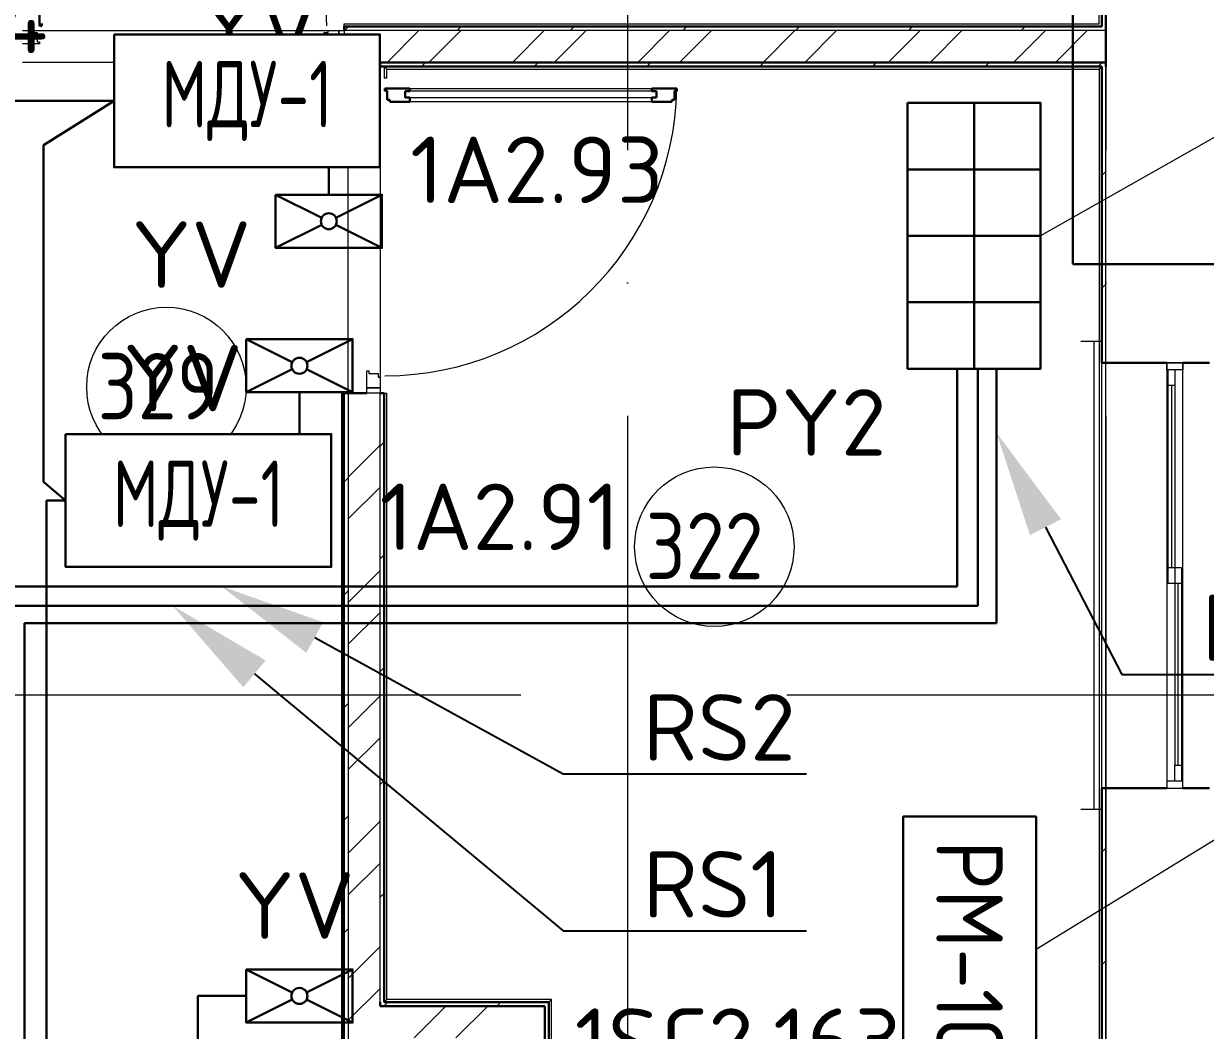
# Model space of a CAD drawing. Header units: millimetres. Extents: x -1073752 to 1436911, y -1379358 to 94781.
# Drawn here: x -1024725 to -1020279, y -1090949 to -1087162 of the extents above; entities that cross this region are included whole.
import ezdxf
from ezdxf import colors
from ezdxf.entities.mleader import LeaderData, LeaderLine
from ezdxf.enums import TextEntityAlignment as Align
from ezdxf.math import Vec2, Vec3

# ---------------------------------------------------------------- set-up
doc = ezdxf.new("R2010")
doc.units = ezdxf.units.MM
doc.set_wipeout_variables(frame=1)
doc.linetypes.add('ADSK_Линия сетки', pattern=[25, 20, -2.5, 0, -2.5])
for name, color, linetype, lineweight in [('_ Окна', 7, 'Continuous', 9), ('RC-Выноски', 7, 'Continuous', 0), ('RC-Дымоудаление', 1, 'Continuous', 30), ('RC-Приборы_управления_и_блоки_индикации', 1, 'Continuous', 30), ('RC-Прочее_оборудование', 1, 'Continuous', 30), ('Двери', 252, 'Continuous', 9), ('лс', 5, 'Continuous', 30), ('Марки помещений', 7, 'Continuous', 20), ('Ограждение', 252, 'Continuous', 9), ('Окна', 7, 'Continuous', 9), ('Оси', 252, 'Continuous', 9), ('Стены внутренние', 7, 'Continuous', 18), ('Стены наружные', 7, 'Continuous', 18), ('Стены штриховка', 7, 'Continuous', 9)]:
    doc.layers.add(name, color=color, linetype=linetype, lineweight=lineweight)
doc.layers.add('RC-Позиционные_обозначения', color=7, linetype='Continuous')
doc.layers.add('RC-Таблицы', color=7, linetype='Continuous')
doc.layers.add('Двери открывание', color=7, linetype='Continuous', lineweight=9, true_color=0xc0c0c0)
doc.styles.add('GOST Common_2', font='', dxfattribs={"width": 0.9, "height": 250})
doc.styles.add('ICOCPEUR', font='isocpeur.ttf', dxfattribs={"height": 250})
doc.styles.add('ISOCPEUR', font='isocpeur.ttf', dxfattribs={"height": 250})
doc.styles.add('RubezhCAD', font='isocpeur.ttf')
doc.styles.get("Standard").update_dxf_attribs({"font": 'arial.ttf'})
doc.styles.get('GOST Common_2').set_extended_font_data('GOST type B')

# ---------------------------------------------------------------- blocks, each defined once
blk = doc.blocks.new('3 этаж')
at = {"layer": '_ Окна', "color": 251, "lineweight": 18, "true_color": 0x636466}
for p, q in [((281225.8, 24760.6), (281225.8, 24786.6)), ((281225.8, 24786.6), (281285.8, 24786.6)), ((281285.8, 24786.6), (281285.8, 24760.6)), ((281285.8, 24760.6), (281225.8, 24760.6)), ((281230.8, 24700.6), (281230.8, 24760.6)), ((281255.8, 24760.6), (281255.8, 24700.6)), ((281255.8, 24700.6), (281230.8, 24700.6)), ((281230.8, 23956.6), (281230.8, 24016.6)), ((281230.8, 24016.6), (281280.8, 24016.6)), ((281255.8, 24016.6), (281255.8, 23956.6)), ((281280.8, 24016.6), (281280.8, 23956.6)), ((281280.8, 23956.6), (281230.8, 23956.6)), ((281255.8, 23212.6), (281255.8, 23272.6)), ((281255.8, 23272.6), (281280.8, 23272.6)), ((281280.8, 23272.6), (281280.8, 23212.6)), ((281285.8, 23212.6), (281225.8, 23212.6)), ((281225.8, 23212.6), (281225.8, 23186.6)), ((281285.8, 23186.6), (281285.8, 23212.6)), ((281225.8, 23186.6), (281285.8, 23186.6))]:
    blk.add_line(p, q, dxfattribs=at)
at = {"layer": '_ Окна', "color": 251, "true_color": 0x636466}
for p, q in [((281225.8, 24786.6), (281285.8, 24786.6)), ((281243.3, 24700.6), (281243.3, 24016.6)), ((281268.3, 23272.6), (281268.3, 23956.6)), ((281225.8, 23186.6), (281285.8, 23186.6))]:
    blk.add_line(p, q, dxfattribs=at)
at = {"layer": 'Двери', "color": 251, "lineweight": 30, "true_color": 0x636466}
for p, q in [((276984.8, 26054.6), (276984.8, 26148.6)), ((276992.8, 26054.6), (276984.8, 26054.6)), ((276992.8, 26063.6), (276992.8, 26054.6)), ((278283.8, 25817.9), (278377.8, 25817.9)), ((278283.8, 25809.9), (278283.8, 25817.9)), ((278292.8, 25809.9), (278283.8, 25809.9)), ((278292.8, 25775.9), (278292.8, 25809.9)), ((278359.8, 25808.9), (278377.8, 25808.9)), ((278359.8, 25784.9), (278359.8, 25808.9)), ((278377.8, 25808.9), (278377.8, 25817.9)), ((279287.8, 25817.9), (279381.8, 25817.9)), ((279287.8, 25808.9), (279287.8, 25817.9)), ((279305.8, 25808.9), (279287.8, 25808.9)), ((279305.8, 25784.9), (279305.8, 25808.9)), ((279372.8, 25809.9), (279372.8, 25775.9)), ((279381.8, 25809.9), (279372.8, 25809.9)), ((279381.8, 25817.9), (279381.8, 25809.9)), ((278301.8, 25775.9), (278292.8, 25775.9)), ((278301.8, 25767.9), (278301.8, 25775.9)), ((278377.8, 25767.9), (278301.8, 25767.9)), ((278377.8, 25784.9), (278359.8, 25784.9)), ((278377.8, 25767.9), (278377.8, 25784.9)), ((279287.8, 25784.9), (279305.8, 25784.9)), ((279287.8, 25767.9), (279287.8, 25784.9)), ((279363.8, 25767.9), (279287.8, 25767.9)), ((279363.8, 25775.9), (279363.8, 25767.9)), ((279372.8, 25775.9), (279363.8, 25775.9))]:
    blk.add_line(p, q, dxfattribs=at)
at = {"layer": 'Двери', "color": 251, "true_color": 0x636466}
for p, q in [((276920.8, 26036.6), (276961.8, 26036.6)), ((276961.8, 26036.6), (276961.8, 26028.6)), ((276961.8, 26028.6), (276975.8, 26028.6)), ((276975.8, 26028.6), (276975.8, 25994.6)), ((278055.8, 26028.6), (278069.8, 26028.6)), ((278055.8, 25994.6), (278055.8, 26028.6)), ((278069.8, 26028.6), (278069.8, 26036.6)), ((278069.8, 26036.6), (278110.8, 26036.6)), ((278110.8, 26036.6), (278130.8, 26036.6)), ((278110.8, 25986.6), (278110.8, 26036.6)), ((278110.8, 26036.6), (278110.8, 25986.6)), ((278130.8, 26036.6), (278130.8, 25986.6)), ((276984.8, 25986.6), (276920.8, 25986.6)), ((276975.8, 25994.6), (276984.8, 25994.6)), ((276984.8, 25994.6), (276984.8, 25986.6)), ((278046.8, 25994.6), (278055.8, 25994.6)), ((278046.8, 25986.6), (278046.8, 25994.6)), ((278110.8, 25986.6), (278046.8, 25986.6)), ((278130.8, 25986.6), (278110.8, 25986.6)), ((278215.8, 25881.9), (278215.8, 25901.9)), ((278215.8, 25901.9), (278265.8, 25901.9)), ((278265.8, 25881.9), (278215.8, 25881.9)), ((278215.8, 25881.9), (278265.8, 25881.9)), ((278215.8, 25817.9), (278215.8, 25881.9)), ((278265.8, 25901.9), (278265.8, 25881.9)), ((278265.8, 25881.9), (278265.8, 25840.9)), ((278257.8, 25840.9), (278257.8, 25826.9)), ((278265.8, 25840.9), (278257.8, 25840.9)), ((278223.8, 25817.9), (278215.8, 25817.9)), ((278223.8, 25826.9), (278223.8, 25817.9)), ((278257.8, 25826.9), (278223.8, 25826.9)), ((278359.8, 25808.9), (278359.8, 25784.9)), ((279305.8, 25808.9), (278359.8, 25808.9)), ((278377.8, 25817.9), (279287.8, 25817.9)), ((279305.8, 25784.9), (279305.8, 25808.9)), ((278359.8, 25784.9), (279305.8, 25784.9)), ((279287.8, 25767.9), (278377.8, 25767.9)), ((280980.8, 24866.6), (280901.3, 24866.6)), ((280950.8, 24866.6), (280950.8, 23106.6)), ((278215.8, 24755.9), (278223.8, 24755.9)), ((278215.8, 24691.9), (278215.8, 24755.9)), ((278223.8, 24755.9), (278223.8, 24746.9)), ((278223.8, 24746.9), (278257.8, 24746.9)), ((278257.8, 24746.9), (278257.8, 24732.9)), ((278257.8, 24732.9), (278265.8, 24732.9)), ((278265.8, 24732.9), (278265.8, 24691.9)), ((278215.8, 24691.9), (278265.8, 24691.9)), ((278215.8, 24671.9), (278215.8, 24691.9)), ((278265.8, 24691.9), (278215.8, 24691.9)), ((278265.8, 24691.9), (278265.8, 24671.9)), ((278265.8, 24671.9), (278215.8, 24671.9)), ((280980.8, 23106.6), (280901.3, 23106.6))]:
    blk.add_line(p, q, dxfattribs=at)
at = {"layer": 'Двери открывание', "color": 251, "true_color": 0x636466}
for centre, start, end in [((276966.8, 26054.6), 0, 89.0607), ((278283.8, 25835.9), 270, 359.0607)]:
    blk.add_arc(centre, 1098, start, end, dxfattribs=at)
at = {"layer": 'Марки помещений', "color": 251, "true_color": 0x636466}
for centre in [(277461.8, 24695.7), (279523.1, 24094.8)]:
    blk.add_circle(centre, 300, dxfattribs=at)
at = {"layer": 'Ограждение', "color": 251, "true_color": 0x636466}
for p, q in [((280970.8, 26061.6), (280970.8, 27086.1)), ((278130.8, 26061.6), (280970.8, 26061.6)), ((278130.8, 26051.6), (278130.8, 26061.6)), ((278290.8, 25891.6), (278280.8, 25901.6)), ((278280.8, 25901.6), (278280.8, 25856.9)), ((278290.8, 25856.9), (278290.8, 25891.6)), ((278290.8, 25891.6), (280970.8, 25891.6)), ((280970.8, 25891.6), (280980.8, 25901.6)), ((280970.8, 25891.6), (280970.8, 21841.6)), ((278290.8, 25856.9), (278280.8, 25856.9)), ((278120.8, 24671.9), (278125.8, 24671.9)), ((278120.8, 24671.9), (278120.8, 19666.6)), ((278280.8, 24671.9), (278290.8, 24671.9)), ((278290.8, 22391.6), (278290.8, 24671.9)), ((278290.8, 22391.6), (278280.8, 22381.6)), ((278910.8, 22391.6), (278290.8, 22391.6)), ((278910.8, 22391.6), (278900.8, 22381.6)), ((278910.8, 20271.6), (278910.8, 22391.6))]:
    blk.add_line(p, q, dxfattribs=at)
at = {"layer": 'Окна', "color": 251, "true_color": 0x636466}
for p, q in [((281285.8, 24786.6), (281225.8, 24786.6)), ((281225.8, 24786.6), (281225.8, 23186.6)), ((281285.8, 23186.6), (281285.8, 24786.6)), ((281230.8, 24016.6), (281230.8, 24700.6)), ((281255.8, 24700.6), (281255.8, 24016.6)), ((281255.8, 23956.6), (281255.8, 23272.6)), ((281280.8, 23956.6), (281280.8, 23272.6)), ((281225.8, 23186.6), (281285.8, 23186.6))]:
    blk.add_line(p, q, dxfattribs=at)
at = {"layer": 'Оси', "color": 251, "linetype": 'ADSK_Линия сетки', "ltscale": 200, "true_color": 0x636466}
for p, q in [((279195.8, 34587.2), (279195.8, -31389.6)), ((280995.8, 34587.2), (280995.8, -31389.6)), ((308795.8, 23536.6), (237073.5, 23536.6))]:
    blk.add_line(p, q, dxfattribs=at)
at = {"layer": 'Стены внутренние', "color": 251, "true_color": 0x636466}
blk.add_line((280995.8, 23186.6), (280995.8, 25901.6), dxfattribs=at)
at = {"layer": 'Стены внутренние', "color": 251, "lineweight": 30, "true_color": 0x636466}
for p, q in [((281225.8, 24786.6), (280995.8, 24786.6)), ((281385.8, 24786.6), (281285.8, 24786.6)), ((281225.8, 23186.6), (280995.8, 23186.6)), ((281385.8, 23186.6), (281285.8, 23186.6))]:
    blk.add_line(p, q, dxfattribs=at)
at = {"layer": 'Стены наружные', "color": 251, "lineweight": 30, "true_color": 0x636466}
for p, q in [((280980.8, 26051.6), (280980.8, 29221.6)), ((280995.8, 29236.6), (280995.8, 25901.6)), ((280980.8, 26051.6), (278130.8, 26051.6)), ((278130.8, 26051.6), (278130.8, 26036.6)), ((278130.8, 25901.9), (278130.8, 25986.6)), ((278145.8, 25916.6), (278130.8, 25916.6)), ((278130.8, 25901.9), (278215.8, 25901.9)), ((278265.8, 25916.6), (278265.8, 25901.9)), ((280995.8, 25916.6), (278265.8, 25916.6)), ((280980.8, 25901.6), (278265.8, 25901.6)), ((280980.8, 25901.6), (280980.8, 24786.6)), ((280980.8, 24786.6), (280995.8, 24786.6)), ((278125.8, 24671.9), (278215.8, 24671.9)), ((278125.8, 24671.9), (278125.8, 19651.6)), ((278280.8, 24671.9), (278265.8, 24671.9)), ((278280.8, 22381.6), (278280.8, 24671.9)), ((280980.8, 21831.6), (280980.8, 23186.6)), ((280980.8, 23186.6), (280995.8, 23186.6)), ((278265.8, 22381.6), (278265.8, 22366.6)), ((278265.8, 22366.6), (278885.8, 22366.6)), ((278280.8, 22381.6), (278900.8, 22381.6)), ((278885.8, 22227.6), (278885.8, 22366.6)), ((278900.8, 22381.6), (278900.8, 20261.6))]:
    blk.add_line(p, q, dxfattribs=at)
at = {"layer": 'Стены наружные', "color": 251, "true_color": 0x636466}
for p, q in [((276961.8, 26036.6), (278069.8, 26036.6)), ((278130.8, 25916.6), (276920.8, 25916.6)), ((278145.8, 24671.9), (278145.8, 25901.9)), ((278265.8, 25840.9), (278265.8, 24732.9)), ((280980.8, 23186.6), (280980.8, 24786.6)), ((280995.8, 21816.6), (280995.8, 23186.6))]:
    blk.add_line(p, q, dxfattribs=at)
at = {"layer": 'Стены наружные', "color": 251, "linetype": 'Continuous', "lineweight": 9, "true_color": 0x636466}
for p, q in [((278131.8, 26036.6), (278146.8, 26051.6)), ((278291.8, 25916.6), (278411.8, 26036.6)), ((278448.9, 25916.6), (278568.9, 26036.6)), ((278556, 26036.6), (278571, 26051.6)), ((278763.2, 25916.6), (278883.2, 26036.6)), ((278920.4, 25916.6), (279040.4, 26036.6)), ((278980.3, 26036.6), (278995.3, 26051.6)), ((279234.7, 25916.6), (279354.7, 26036.6)), ((279391.9, 25916.6), (279511.9, 26036.6)), ((279404.6, 26036.6), (279419.6, 26051.6)), ((279706.2, 25916.6), (279826.2, 26036.6)), ((279828.8, 26036.6), (279843.8, 26051.6)), ((279863.3, 25916.6), (279983.3, 26036.6)), ((280177.6, 25916.6), (280297.6, 26036.6)), ((280253.1, 26036.6), (280268.1, 26051.6)), ((280334.8, 25916.6), (280454.8, 26036.6)), ((280649.1, 25916.6), (280769.1, 26036.6)), ((280677.4, 26036.6), (280692.4, 26051.6)), ((280806.3, 25916.6), (280926.3, 26036.6)), ((278421, 25901.6), (278436, 25916.6)), ((278845.3, 25901.6), (278860.3, 25916.6)), ((279269.6, 25901.6), (279284.6, 25916.6)), ((279693.8, 25901.6), (279708.8, 25916.6)), ((280118.1, 25901.6), (280133.1, 25916.6)), ((280542.4, 25901.6), (280557.4, 25916.6)), ((280966.6, 25901.6), (280981.6, 25916.6)), ((280980.8, 25491.5), (280995.8, 25506.5)), ((280980.8, 25067.2), (280995.8, 25082.2)), ((278145.8, 24670.5), (278147.2, 24671.9)), ((278125.8, 24616.4), (278130.8, 24621.4)), ((278125.8, 24545.6), (278130.8, 24550.6)), ((278125.8, 24474.9), (278130.8, 24479.9)), ((278145.8, 24356.2), (278265.8, 24476.2)), ((278265.8, 24473.5), (278280.8, 24488.5)), ((278125.8, 24404.2), (278130.8, 24409.2)), ((278125.8, 24333.5), (278130.8, 24338.5)), ((278130.8, 24338.5), (278145.8, 24353.5)), ((278145.8, 24199), (278265.8, 24319)), ((278125.8, 24262.8), (278130.8, 24267.8)), ((278125.8, 24192.1), (278130.8, 24197.1)), ((278125.8, 24121.4), (278130.8, 24126.4)), ((278125.8, 24050.7), (278130.8, 24055.7)), ((278265.8, 24049.2), (278280.8, 24064.2)), ((278125.8, 23980), (278130.8, 23985)), ((278145.8, 23884.7), (278265.8, 24004.7)), ((278130.8, 23914.2), (278145.8, 23929.2)), ((278125.8, 23909.2), (278130.8, 23914.2)), ((278125.8, 23838.5), (278130.8, 23843.5)), ((278145.8, 23727.5), (278265.8, 23847.5)), ((278125.8, 23767.8), (278130.8, 23772.8)), ((278125.8, 23697.1), (278130.8, 23702.1)), ((278125.8, 23626.4), (278130.8, 23631.4)), ((278265.8, 23625), (278280.8, 23640)), ((278125.8, 23555.7), (278130.8, 23560.7)), ((278145.8, 23413.2), (278265.8, 23533.2)), ((278125.8, 23485), (278130.8, 23490)), ((278130.8, 23490), (278145.8, 23505)), ((278125.8, 23414.3), (278130.8, 23419.3)), ((278125.8, 23343.6), (278130.8, 23348.6)), ((278145.8, 23256.1), (278265.8, 23376.1)), ((278125.8, 23272.9), (278130.8, 23277.9)), ((278125.8, 23202.1), (278130.8, 23207.1)), ((278265.8, 23200.7), (278280.8, 23215.7)), ((278125.8, 23131.4), (278130.8, 23136.4)), ((278130.8, 23065.7), (278145.8, 23080.7)), ((278125.8, 23060.7), (278130.8, 23065.7)), ((278145.8, 22941.8), (278265.8, 23061.8)), ((278125.8, 22990), (278130.8, 22995)), ((280980.8, 22945.9), (280995.8, 22960.9)), ((278125.8, 22919.3), (278130.8, 22924.3)), ((278145.8, 22784.6), (278265.8, 22904.6)), ((278125.8, 22848.6), (278130.8, 22853.6)), ((278125.8, 22777.9), (278130.8, 22782.9)), ((278265.8, 22776.5), (278280.8, 22791.5)), ((278125.8, 22707.2), (278130.8, 22712.2)), ((278125.8, 22636.5), (278130.8, 22641.5)), ((278130.8, 22641.5), (278145.8, 22656.5)), ((278145.8, 22470.3), (278265.8, 22590.3)), ((278125.8, 22565.7), (278130.8, 22570.7)), ((278125.8, 22495), (278130.8, 22500)), ((280980.8, 22521.6), (280995.8, 22536.6)), ((278125.8, 22424.3), (278130.8, 22429.3)), ((278145.8, 22313.2), (278265.8, 22433.2)), ((278280.1, 22366.6), (278295.1, 22381.6)), ((278393.5, 22246.6), (278513.5, 22366.6)), ((278550.6, 22246.6), (278670.6, 22366.6)), ((278704.4, 22366.6), (278719.4, 22381.6)), ((278125.8, 22353.6), (278130.8, 22358.6)), ((278125.8, 22282.9), (278130.8, 22287.9))]:
    blk.add_line(p, q, dxfattribs=at)
at = {"layer": 'Стены штриховка', "color": 251, "true_color": 0x636466}
for p, q in [((280995.8, 26036.6), (278130.8, 26036.6)), ((278145.8, 25916.6), (278145.8, 25901.9)), ((278130.8, 24671.9), (278130.8, 19651.6)), ((278145.8, 24671.9), (278145.8, 19651.6)), ((278265.8, 22381.6), (278265.8, 24671.9))]:
    blk.add_line(p, q, dxfattribs=at)
at = {"layer": 'Марки помещений', "color": 251, "true_color": 0x636466, "style": 'GOST Common_2', "width": 0.9}
for s, p in [('329', (277203, 24573.4)), ('322', (279264.4, 23972.5))]:
    blk.add_text(s, height=250, dxfattribs=at).set_placement(p)
blk = doc.blocks.new('РМ-1С')
at = {"layer": 'RC-Прочее_оборудование'}
blk.add_point((0, 0), dxfattribs=at)
blk.add_attdef('PSTN', text='', height=2.5, dxfattribs=at).set_placement((5.515, 2.595), align=Align.BOTTOM_CENTER)
blk.add_wipeout([(4.999, 2.501), (4.999, -2.501), (-4.999, -2.501), (-4.999, 2.501)]).dxf.layer = 'RC-Прочее_оборудование'
blk.add_wipeout([(-4.999, -2.501), (-4.999, 2.501), (4.999, 2.501), (4.999, -2.501)]).dxf.layer = 'RC-Прочее_оборудование'
for p, q in [((-4.999, 2.501), (4.999, 2.501)), ((-4.999, -2.501), (-4.999, 2.501)), ((4.999, 2.501), (4.999, -2.501)), ((4.999, -2.501), (-4.999, -2.501))]:
    blk.add_line(p, q, dxfattribs=at)
at = {"layer": 'RC-Прочее_оборудование', "ltscale": 100, "style": 'ISOCPEUR', "width": 0.9}
blk.add_text('РМ-1С', height=2.5, dxfattribs=at).set_placement((0.001, -0.001), align=Align.MIDDLE)
blk = doc.blocks.new('Пульт')
blk.add_wipeout([(0, 0), (0, 500), (-1000, 500), (-1000, 0)]).dxf.layer = 'RC-Приборы_управления_и_блоки_индикации'
blk.add_wipeout([(-1000, 0), (-1000, 500), (0, 500), (0, 0)]).dxf.layer = 'RC-Приборы_управления_и_блоки_индикации'
at = {"layer": 'RC-Приборы_управления_и_блоки_индикации'}
for p, q in [((-749.6, 500), (-749.6, 0)), ((-500, 500), (-500, 0)), ((-250.4, 500), (-250.4, 0)), ((-1000, 250), (0, 250))]:
    blk.add_line(p, q, dxfattribs=at)
blk.add_lwpolyline([(-1000, 0), (0, 0), (0, 500), (-1000, 500)], close=True, dxfattribs=at)
blk = doc.blocks.new('A$C122646C6')
at = {"color": 1, "lineweight": 30}
for points in [[(0, 200), (400, 200), (400, 0), (0, 0), (0, 200)], [(0, 200), (173.2, 113.4)], [(400, 200), (226.8, 113.4)], [(173.2, 86.6), (0, 0)], [(226.8, 86.6), (400, 0)]]:
    blk.add_lwpolyline(points, dxfattribs=at)
blk.add_circle((200, 100), 30, dxfattribs=at)
blk = doc.blocks.new('RC-UGO-MDU-01')
at = {"layer": 'RC-Дымоудаление'}
blk.add_point((0, 0), dxfattribs=at)
blk.add_attdef('PSTN', text='', height=2.5, dxfattribs=at).set_placement((5.821, 2.37), align=Align.BOTTOM_CENTER)
blk.add_wipeout([(4.998, 2.498), (4.998, -2.498), (-4.998, -2.498), (-4.998, 2.498)]).dxf.layer = 'RC-Дымоудаление'
blk.add_wipeout([(-4.998, -2.498), (-4.998, 2.498), (4.998, 2.498), (4.998, -2.498)]).dxf.layer = 'RC-Дымоудаление'
blk.add_lwpolyline([(-4.998, 2.498), (4.998, 2.498), (4.998, -2.498), (-4.998, -2.498), (-4.998, 2.498)], close=True, dxfattribs=at)
at = {"layer": 'RC-Дымоудаление', "ltscale": 100, "style": 'ISOCPEUR', "width": 0.7}
blk.add_text('МДУ-1', height=2.5, dxfattribs=at).set_placement((0, 0), align=Align.MIDDLE)

msp = doc.modelspace()

# ---------------------------------------------------------------- linework, layer by layer
at = {"layer": 'лс'}
for p, q in [((-1020777.9, -1088066.6), (-1020777.9, -1086944.9)), ((-1024384.4, -1087452.3), (-1024907.9, -1087452.3)), ((-1024650.2, -1087619.3), (-1024384.4, -1087452.3)), ((-1024650.2, -1088885.6), (-1024650.2, -1087619.3)), ((-1019263.3, -1088066.6), (-1020777.9, -1088066.6)), ((-1024567.3, -1088955.8), (-1024650.2, -1088885.6)), ((-1024639.1, -1091234.6), (-1024639.1, -1088955.8)), ((-1024567.3, -1088955.8), (-1024639.1, -1088955.8))]:
    msp.add_line(p, q, dxfattribs=at)
at = {"layer": 'лс', "color": 11}
for p, q in [((-1023576.7, -1087805.3), (-1023576.7, -1087702.1)), ((-1023687.4, -1088548.8), (-1023687.4, -1088706)), ((-1023887.4, -1090819.7), (-1024069.1, -1090819.7)), ((-1024069.1, -1090819.7), (-1024069.1, -1090984.8))]:
    msp.add_line(p, q, dxfattribs=at)
at = {"layer": 'лс', "color": 4}
for p, q in [((-1021212.6, -1088459.8), (-1021212.6, -1089278.8)), ((-1021135.3, -1089352.1), (-1021135.3, -1088459.8)), ((-1021212.6, -1089278.8), (-1024815.8, -1089278.8)), ((-1024770.4, -1089352.1), (-1021135.3, -1089352.1))]:
    msp.add_line(p, q, dxfattribs=at)
at = {"layer": 'лс', "color": 1}
for p, q in [((-1021064.6, -1089417.3), (-1021064.6, -1088459.8)), ((-1024721, -1093274.5), (-1024721, -1089417.3)), ((-1024721, -1089417.3), (-1021064.6, -1089417.3))]:
    msp.add_line(p, q, dxfattribs=at)
at = {"layer": 'лс', "color": 0, "lineweight": 20}
for points in [[(-1013728.9, -1085808.2), (-1017101.4, -1085808.2), (-1020899.3, -1087959.8)], [(-1014556.3, -1088431.8), (-1017310.5, -1088431.8), (-1020915.6, -1090645)]]:
    msp.add_lwpolyline(points, dxfattribs=at)

# ---------------------------------------------------------------- block references
for name, p in [('3 этаж', (-1301649.5, -1113224.3)), ('A$C122646C6', (-1023887.4, -1088548.8)), ('A$C122646C6', (-1023887.4, -1090919.7))]:
    msp.add_blockref(name, p)

# ---------------------------------------------------------------- texts
at = {"layer": 'RC-Таблицы', "linetype": 'Continuous', "lineweight": 40, "char_height": 250, "width": 2400, "attachment_point": 5, "style": 'RubezhCAD'}
for s, insert in [('YV', (-1023839.5, -1087184.1)), ('YV', (-1024094.1, -1088030.6)), ('YV', (-1024126.6, -1088495)), ('PY2', (-1021780, -1088662)), ('YV', (-1023705.5, -1090479.4))]:
    msp.add_mtext(s, dxfattribs=dict(at, insert=insert))

# ---------------------------------------------------------------- leaders
at = {"layer": 'RC-Выноски', "linetype": 'Continuous', "ltscale": 15}
ml = msp.add_multileader_mtext('Standard', dxfattribs=at)
ml.set_content('Р3', color=256, style='ICOCPEUR')
ml.set_leader_properties()
ml.build(insert=Vec2(0, 0))
ml.multileader.update_dxf_attribs({"has_text_frame": 1, "text_left_attachment_type": 6, "text_right_attachment_type": 6, "dogleg_length": 2, "arrow_head_size": 400, "scale": 100})
ctx = ml.context
ctx.base_point, ctx.scale, ctx.char_height, ctx.arrow_head_size, ctx.landing_gap_size, ctx.plane_origin = Vec3(-1020393.7, -1089609.8), 100, 250, 400, 100, Vec3(-1555609.2, -1126012.3)
ctx.left_attachment, ctx.right_attachment = 6, 6
notes = []
notes.append((ctx, [(0, (1, 1, 0), (-1020593.7, -1089609.8), (1, 0), 200, [(0, [(-1021064.6, -1088701.1)], 0, [])])]))
ctx.mtext.insert, ctx.mtext.flow_direction = Vec3(-1020293.7, -1089309.8), 5
ml = msp.add_multileader_mtext('Standard', dxfattribs=at)
ml.set_content('RS2', color=256, style='ICOCPEUR')
ml.set_leader_properties()
ml.build(insert=Vec2(0, 0))
ml.multileader.update_dxf_attribs({"has_text_frame": 1, "text_left_attachment_type": 6, "text_right_attachment_type": 6, "dogleg_length": 2, "arrow_head_size": 400, "scale": 100})
ctx = ml.context
ctx.base_point, ctx.scale, ctx.char_height, ctx.arrow_head_size, ctx.landing_gap_size, ctx.plane_origin = Vec3(-1022495.4, -1089984.3), 100, 250, 400, 100, Vec3(-1557710.9, -1126386.8)
ctx.left_attachment, ctx.right_attachment = 6, 6
notes.append((ctx, [(0, (1, 1, 0), (-1022695.4, -1089984.3), (1, 0), 200, [(0, [(-1023980.4, -1089278.8)], 0, [])])]))
ctx.mtext.insert, ctx.mtext.flow_direction = Vec3(-1022395.4, -1089684.3), 5
ml = msp.add_multileader_mtext('Standard', dxfattribs=at)
ml.set_content('RS1', color=256, style='ICOCPEUR')
ml.set_leader_properties()
ml.build(insert=Vec2(0, 0))
ml.multileader.update_dxf_attribs({"has_text_frame": 1, "text_left_attachment_type": 6, "text_right_attachment_type": 6, "dogleg_length": 2, "arrow_head_size": 400, "scale": 100})
ctx = ml.context
ctx.base_point, ctx.scale, ctx.char_height, ctx.arrow_head_size, ctx.landing_gap_size, ctx.plane_origin = Vec3(-1022495.4, -1090574.6), 100, 250, 400, 100, Vec3(-1557710.9, -1126977.1)
ctx.left_attachment, ctx.right_attachment = 6, 6
notes.append((ctx, [(0, (1, 1, 0), (-1022695.4, -1090574.6), (1, 0), 200, [(0, [(-1024163.9, -1089352.1)], 0, [])])]))
ctx.mtext.insert, ctx.mtext.flow_direction = Vec3(-1022395.4, -1090274.6), 5
for ctx, leaders in notes:
    for number, flags, end, landing, length, lines in leaders:
        leader = LeaderData()
        leader.index, (leader.has_last_leader_line, leader.has_dogleg_vector, leader.attachment_direction) = number, flags
        leader.last_leader_point, leader.dogleg_vector, leader.dogleg_length = Vec3(end), Vec3(landing), length
        for number, points, colour, breaks in lines:
            line = LeaderLine()
            line.index, line.vertices, line.color, line.breaks = number, Vec3.list(points), colors.encode_raw_color(colour), breaks
            leader.lines.append(line)
        ctx.leaders.append(leader)

# ---------------------------------------------------------------- next in the draw order: block references
at = {"lineweight": 9}
ref = msp.add_blockref('РМ-1С', (-1021165.8, -1090645), dxfattribs=dict(at, xscale=100, yscale=100, zscale=100, rotation=270))
ref.add_attrib('PSTN', '1SC2.163', dxfattribs={"layer": 'RC-Прочее_оборудование', "color": 0, "height": 250, "style": 'ICOCPEUR'}).set_placement((-1022037.4, -1091191.5), align=Align.BOTTOM_CENTER)
at = {"layer": 'RC-Дымоудаление', "color": 4, "linetype": 'Continuous', "lineweight": 40, "ltscale": 15}
ref = msp.add_blockref('RC-UGO-MDU-01', (-1025407.7, -1087529.7), dxfattribs=dict(at, xscale=100, yscale=100, zscale=100))
ref.add_attrib('PSTN', '1А2.94', dxfattribs={"layer": 'RC-Позиционные_обозначения', "height": 250, "style": 'RubezhCAD'}).set_placement((-1025117.5, -1087347.8), align=Align.BOTTOM_CENTER)
ref = msp.add_blockref('RC-UGO-MDU-01', (-1023884.6, -1087452.3), dxfattribs=dict(at, xscale=100, yscale=100, zscale=100))
ref.add_attrib('PSTN', '1А2.93', dxfattribs={"layer": 'RC-Позиционные_обозначения', "height": 250, "style": 'RubezhCAD'}).set_placement((-1022793.6, -1087911.7), align=Align.BOTTOM_CENTER)
ref = msp.add_blockref('RC-UGO-MDU-01', (-1024067.5, -1088955.8), dxfattribs=dict(at, xscale=100, yscale=100, zscale=100))
ref.add_attrib('PSTN', '1А2.91', dxfattribs={"layer": 'RC-Позиционные_обозначения', "height": 250, "style": 'RubezhCAD'}).set_placement((-1022933.7, -1089217.2), align=Align.BOTTOM_CENTER)
at = {"layer": 'лс', "color": 2, "rotation": 270}
msp.add_blockref('Пульт', (-1021399.3, -1088459.8), dxfattribs=at)

# ---------------------------------------------------------------- next in the draw order: block references
msp.add_blockref('A$C122646C6', (-1023776.7, -1088005.3))

doc.saveas('drawing.dxf')
